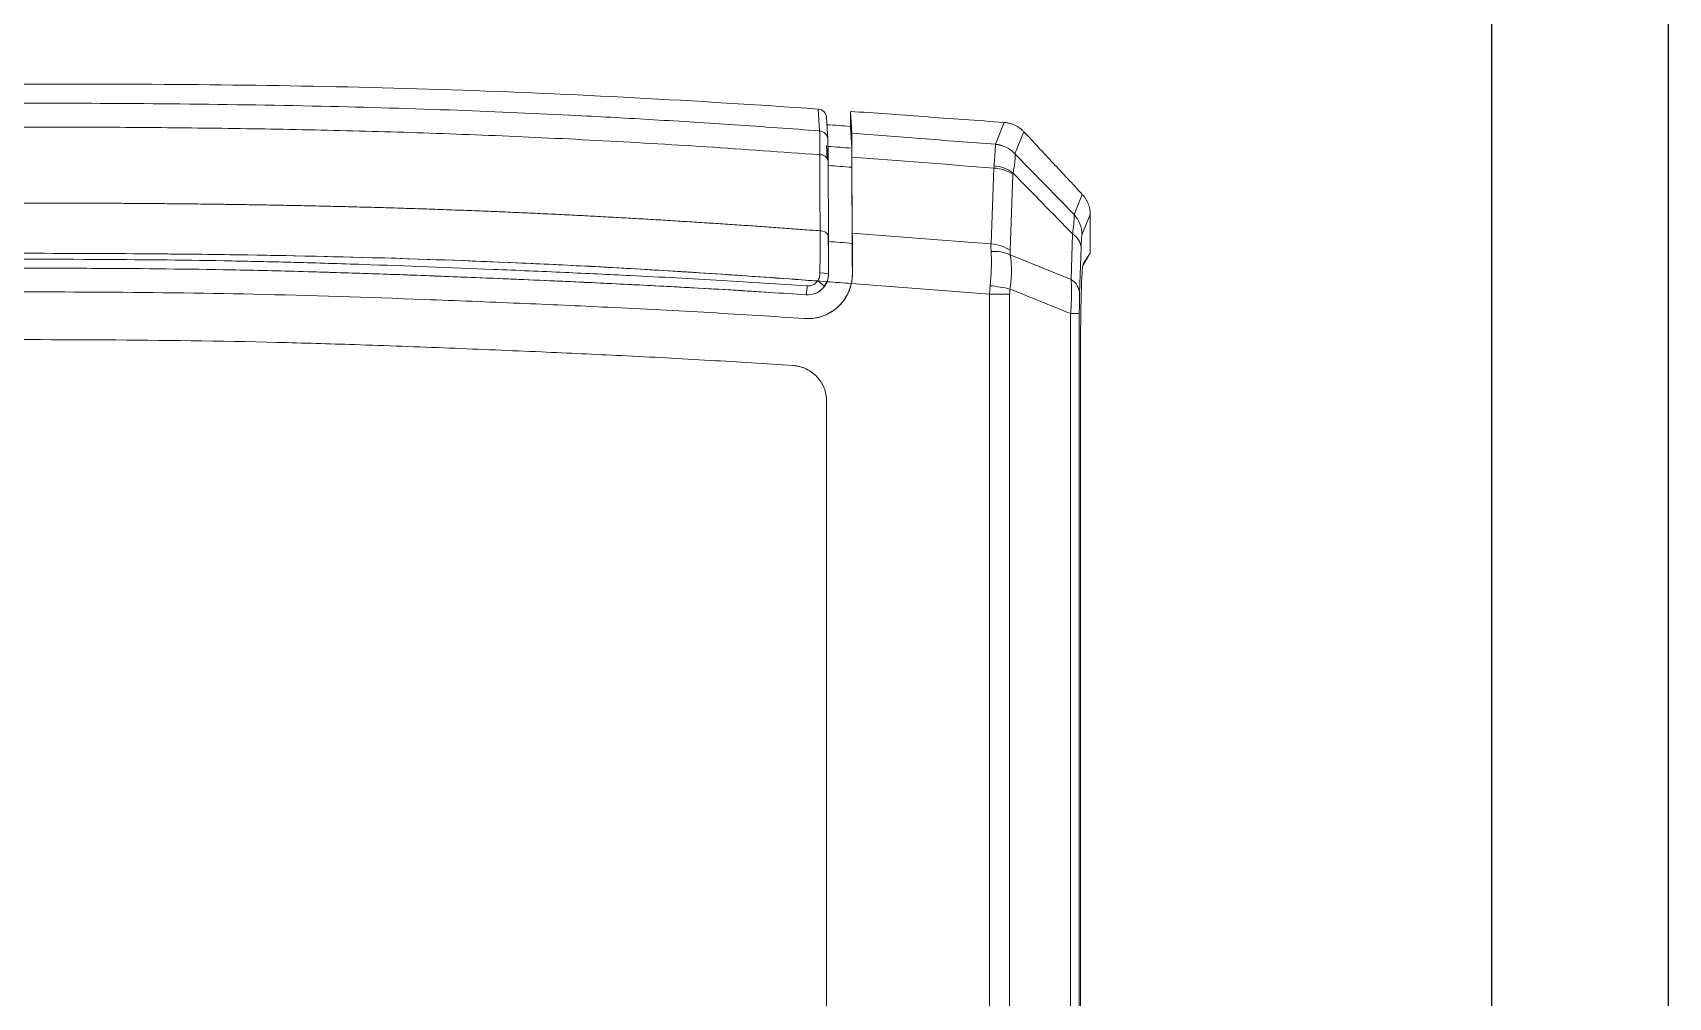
# Model space of a CAD drawing. Header units: inches. Extents: x 2021 to 3023, y 1089 to 1338.
# Drawn here: x 2699.5 to 2754.4, y 1240.5 to 1272.9 of the extents above; entities that cross this region are included whole.
import ezdxf

# ---------------------------------------------------------------- set-up
doc = ezdxf.new("R2010")
doc.units = ezdxf.units.IN

msp = doc.modelspace()

# ---------------------------------------------------------------- linework, layer by layer
for p, q in [((2754.445, 1337.69), (2754.445, 1088.511)), ((2748.512, 1331.757), (2748.512, 1094.444))]:
    msp.add_line(p, q)
at = {"color": 7, "linetype": 'Continuous', "lineweight": 15}
for p, q in [((2725.959, 1269.608), (2725.915, 1270.339)), ((2726.235, 1269.328), (2726.192, 1270.058)), ((2726.993, 1270.263), (2726.993, 1269.76)), ((2726.993, 1270.263), (2727.036, 1269.527)), ((2731.859, 1269.158), (2732.159, 1269.891)), ((2726.993, 1269.76), (2727.036, 1269.028)), ((2732.816, 1269.578), (2732.513, 1268.84)), ((2726.218, 1268.679), (2726.193, 1269.111)), ((2727.057, 1266.17), (2727.045, 1268.725)), ((2732.513, 1268.84), (2732.513, 1268.836)), ((2732.513, 1268.836), (2734.498, 1266.797)), ((2726.256, 1266.051), (2726.243, 1268.605)), ((2727.043, 1268.385), (2727.055, 1265.831)), ((2731.712, 1265.815), (2731.811, 1268.36)), ((2732.45, 1268.144), (2732.35, 1265.6)), ((2734.498, 1266.797), (2734.776, 1267.475)), ((2734.765, 1266.122), (2735.043, 1266.797)), ((2735.043, 1266.797), (2735.043, 1265.497)), ((2726.249, 1266.08), (2726.252, 1265.417)), ((2726.255, 1265.891), (2726.254, 1266.057)), ((2734.4, 1264.622), (2734.451, 1266.145)), ((2732.359, 1265.445), (2734.4, 1264.622)), ((2734.685, 1264.162), (2734.734, 1265.686)), ((2735.043, 1265.497), (2734.809, 1265.146)), ((2734.796, 1265.092), (2734.968, 1265.385)), ((2726.105, 1264.375), (2726.204, 1264.542)), ((2727.058, 1264.801), (2727.06, 1264.801)), ((2725.511, 1264.103), (2725.51, 1264.103)), ((2725.64, 1264.106), (2725.641, 1264.106)), ((2731.665, 1217.662), (2731.665, 1264.129)), ((2732.338, 1264.129), (2731.665, 1264.129)), ((2732.338, 1217.662), (2732.338, 1264.129)), ((2725.459, 1263.305), (2725.456, 1263.305)), ((2734.384, 1263.471), (2734.384, 1218.32)), ((2734.384, 1263.471), (2734.676, 1263.471)), ((2734.676, 1218.32), (2734.676, 1263.471)), ((2734.718, 1262.4), (2734.718, 1219.391)), ((2726.193, 1260.53), (2726.193, 1221.261))]:
    msp.add_line(p, q, dxfattribs=at)
at = {"color": 7, "linetype": 'Continuous', "lineweight": 15, "flags": 128}
msp.add_lwpolyline([(2725.977, 1266.251), (2725.971, 1267.529), (2725.965, 1268.806)], dxfattribs=at)
at = {"color": 7, "linetype": 'Continuous', "lineweight": 15}
for centre, radius, start, end in [((2725.937, 1269.31), 0.299, 0.0685, 85.7746), ((2725.992, 1268.551), 0.257, 12, 96.136), ((2731.778, 1268.157), 1.004, 42.876, 85.3728), ((2731.78, 1268.151), 1.004, 43.0758, 85.4802), ((2731.74, 1267.094), 1.267, 55.8997, 86.7941), ((2731.698, 1267.184), 1.258, 53.0923, 84.6561), ((2733.767, 1266.118), 0.998, 0.2021, 42.8998), ((2726.005, 1265.996), 0.257, 11.9979, 96.1269), ((2734.128, 1265.629), 0.609, 5.4051, 57.9515), ((2731.641, 1264.548), 1.268, 56.0021, 86.7974), ((2731.817, 1264.233), 1.327, 65.895, 94.3681), ((2722.96, 1264.503), 2.582, 351.0932, 357.7702), ((2723.518, 1261.143), 4.167, 51.2341, 55.2614), ((2726.04, 1264.159), 0.678, 71.2217, 95.9563), ((2730.952, 1258.038), 6.413, 77.4291, 83.4501)]:
    msp.add_arc(centre, radius, start, end, dxfattribs=at)
for points, knots in [([(2725.915, 1270.339), (2721.814, 1270.625), (2717.707, 1270.85), (2709.481, 1271.123), (2705.361, 1271.175), (2699.185, 1271.18), (2697.126, 1271.17), (2693.008, 1271.131), (2690.948, 1271.103), (2686.83, 1271.022), (2684.771, 1270.968), (2680.652, 1270.822), (2678.593, 1270.731), (2672.416, 1270.404), (2668.301, 1270.115), (2660.084, 1269.424), (2655.98, 1269.027), (2647.784, 1268.117), (2643.694, 1267.606), (2635.543, 1266.432), (2631.481, 1265.762), (2627.441, 1264.957)], [0, 0, 0, 0, 0.125, 0.125, 0.25, 0.25, 0.3125, 0.3125, 0.375, 0.375, 0.4375, 0.4375, 0.5, 0.5, 0.625, 0.625, 0.75, 0.75, 0.875, 0.875, 1, 1, 1, 1]), ([(2627.711, 1264.623), (2628.098, 1264.699), (2628.896, 1264.853), (2630.128, 1265.082), (2631.429, 1265.315), (2632.795, 1265.55), (2634.222, 1265.786), (2635.985, 1266.066), (2638.424, 1266.433), (2641.864, 1266.913), (2646.231, 1267.47), (2651.953, 1268.128), (2658.077, 1268.739), (2663.969, 1269.245), (2668.917, 1269.617), (2673.608, 1269.915), (2677.596, 1270.118), (2681.554, 1270.279), (2686.127, 1270.421), (2691.104, 1270.496), (2695.787, 1270.533), (2699.787, 1270.542), (2704.292, 1270.522), (2709.077, 1270.449), (2713.625, 1270.316), (2717.341, 1270.153), (2720.44, 1269.982), (2723.153, 1269.812), (2725.007, 1269.677), (2725.959, 1269.608)], [0, 0, 0, 0, 0.012016, 0.024776, 0.038232, 0.052335, 0.067048, 0.082345, 0.106779, 0.14226, 0.188284, 0.240974, 0.317756, 0.375683, 0.420947, 0.468692, 0.518598, 0.54232, 0.589068, 0.657624, 0.693552, 0.731312, 0.779138, 0.830435, 0.876709, 0.917385, 0.943496, 0.971005, 1, 1, 1, 1]), ([(2726.193, 1270.04), (2726.193, 1270.116), (2726.164, 1270.19), (2726.062, 1270.299), (2725.99, 1270.334), (2725.915, 1270.339)], [0, 0, 0, 0, 0.5, 0.5, 1, 1, 1, 1]), ([(2732.159, 1269.891), (2731.706, 1269.923), (2731.252, 1269.956), (2730.799, 1269.988), (2730.345, 1270.021), (2729.892, 1270.054), (2729.438, 1270.087), (2728.623, 1270.146), (2727.808, 1270.205), (2726.993, 1270.263)], [0, 0, 0, 0, 0.001369104, 0.001369104, 0.001369104, 0.002738208, 0.002738208, 0.002738208, 0.00519839, 0.00519839, 0.00519839, 0.00519839]), ([(2732.816, 1269.578), (2732.794, 1269.601), (2732.748, 1269.647), (2732.67, 1269.709), (2732.583, 1269.765), (2732.487, 1269.813), (2732.383, 1269.851), (2732.273, 1269.879), (2732.197, 1269.887), (2732.159, 1269.891)], [0, 0, 0, 0, 0.1271304, 0.2605366, 0.3997639, 0.5441872, 0.6930151, 0.8453065, 1, 1, 1, 1]), ([(2627.724, 1263.825), (2628.154, 1263.909), (2629.014, 1264.076), (2630.306, 1264.315), (2631.599, 1264.546), (2632.894, 1264.768), (2634.191, 1264.983), (2635.488, 1265.19), (2636.787, 1265.389), (2638.087, 1265.583), (2639.389, 1265.769), (2640.691, 1265.951), (2641.994, 1266.126), (2643.299, 1266.297), (2644.603, 1266.462), (2645.909, 1266.624), (2647.215, 1266.781), (2648.521, 1266.933), (2649.829, 1267.081), (2651.895, 1267.309), (2655.164, 1267.651), (2660.087, 1268.117), (2666.353, 1268.64), (2671.652, 1268.999), (2675.565, 1269.213), (2677.676, 1269.317), (2679.895, 1269.412), (2682.222, 1269.498), (2684.656, 1269.571), (2687.197, 1269.63), (2689.846, 1269.674), (2692.602, 1269.706), (2695.466, 1269.729), (2698.437, 1269.738), (2701.516, 1269.735), (2704.701, 1269.712), (2707.991, 1269.664), (2711.385, 1269.584), (2714.884, 1269.463), (2718.485, 1269.294), (2722.191, 1269.077), (2724.695, 1268.897), (2725.965, 1268.806)], [0, 0, 0, 0, 0.013355, 0.026712, 0.040071, 0.053431, 0.066792, 0.080153, 0.093517, 0.106882, 0.120248, 0.133615, 0.146982, 0.16035, 0.173716, 0.187081, 0.200446, 0.213811, 0.227176, 0.240539, 0.277134, 0.327317, 0.391095, 0.468468, 0.488805, 0.510225, 0.532727, 0.556312, 0.580979, 0.606728, 0.633559, 0.661475, 0.690475, 0.720562, 0.751741, 0.784002, 0.817331, 0.851726, 0.887184, 0.923705, 0.961307, 1, 1, 1, 1]), ([(2725.965, 1268.806), (2725.965, 1268.843), (2725.965, 1268.919), (2725.965, 1269.023), (2725.965, 1269.121), (2725.965, 1269.211), (2725.965, 1269.293), (2725.964, 1269.366), (2725.964, 1269.43), (2725.963, 1269.485), (2725.962, 1269.53), (2725.961, 1269.565), (2725.96, 1269.592), (2725.959, 1269.603), (2725.959, 1269.608)], [0, 0, 0, 0, 0.083951, 0.168335, 0.252989, 0.337746, 0.422438, 0.506899, 0.590964, 0.674472, 0.75727, 0.839214, 0.920165, 1, 1, 1, 1]), ([(2726.243, 1268.604), (2726.242, 1268.804), (2726.241, 1268.97), (2726.239, 1269.211), (2726.237, 1269.286), (2726.236, 1269.31)], [0, 0, 0, 0, 0.5, 0.5, 1, 1, 1, 1]), ([(2727.045, 1268.725), (2727.045, 1268.762), (2727.044, 1268.837), (2727.044, 1268.941), (2727.043, 1269.037), (2727.042, 1269.125), (2727.042, 1269.206), (2727.041, 1269.304), (2727.039, 1269.403), (2727.038, 1269.489), (2727.037, 1269.514), (2727.036, 1269.527)], [0, 0, 0, 0, 0.083757, 0.166933, 0.249851, 0.332835, 0.416208, 0.500288, 0.667455, 0.833162, 1, 1, 1, 1]), ([(2727.036, 1269.527), (2727.807, 1269.468), (2729.415, 1269.344), (2731.022, 1269.222), (2731.859, 1269.158)], [0, 0, 0, 0, 0.479384, 1, 1, 1, 1]), ([(2734.776, 1267.475), (2734.45, 1267.826), (2734.123, 1268.176), (2733.796, 1268.527), (2733.469, 1268.877), (2733.143, 1269.228), (2732.816, 1269.578)], [0, 0, 0, 0, 0.001440448, 0.001440448, 0.001440448, 0.002880898, 0.002880898, 0.002880898, 0.002880898]), ([(2726.241, 1268.613), (2726.241, 1268.715), (2726.239, 1268.979), (2726.237, 1269.046), (2726.236, 1269.088)], [0, 0, 0, 0, 0.383835, 1, 1, 1, 1]), ([(2727.036, 1269.028), (2727.036, 1269.022), (2727.037, 1269.011), (2727.038, 1268.982), (2727.038, 1268.942), (2727.039, 1268.891), (2727.04, 1268.817), (2727.041, 1268.71), (2727.042, 1268.562), (2727.043, 1268.444), (2727.043, 1268.385)], [0, 0, 0, 0, 0.100323, 0.19992, 0.299347, 0.399164, 0.499924, 0.666821, 0.832648, 1, 1, 1, 1]), ([(2731.815, 1268.437), (2731.818, 1268.47), (2731.823, 1268.538), (2731.83, 1268.632), (2731.837, 1268.721), (2731.843, 1268.802), (2731.848, 1268.876), (2731.853, 1268.952), (2731.858, 1269.072), (2731.859, 1269.118), (2731.859, 1269.152)], [0, 0, 0, 0, 0.086987, 0.174669, 0.262899, 0.351526, 0.440395, 0.529348, 0.658249, 1, 1, 1, 1]), ([(2732.513, 1268.836), (2732.515, 1268.826), (2732.519, 1268.805), (2732.522, 1268.761), (2732.522, 1268.708), (2732.519, 1268.645), (2732.512, 1268.572), (2732.502, 1268.49), (2732.489, 1268.398), (2732.473, 1268.299), (2732.46, 1268.226), (2732.454, 1268.19)], [0, 0, 0, 0, 0.110463, 0.221182, 0.332124, 0.44325, 0.554516, 0.665871, 0.777268, 0.888659, 1, 1, 1, 1]), ([(2627.916, 1261.303), (2628.329, 1261.384), (2629.153, 1261.545), (2630.387, 1261.774), (2631.615, 1261.995), (2632.836, 1262.207), (2634.052, 1262.409), (2635.263, 1262.604), (2636.471, 1262.792), (2637.679, 1262.974), (2638.888, 1263.15), (2640.102, 1263.321), (2641.323, 1263.488), (2642.553, 1263.652), (2643.797, 1263.813), (2645.057, 1263.971), (2646.332, 1264.127), (2647.619, 1264.281), (2648.915, 1264.431), (2650.212, 1264.576), (2651.502, 1264.718), (2652.778, 1264.853), (2654.036, 1264.983), (2655.275, 1265.108), (2656.494, 1265.227), (2657.696, 1265.341), (2658.881, 1265.45), (2660.051, 1265.555), (2661.209, 1265.657), (2662.352, 1265.754), (2663.48, 1265.847), (2664.59, 1265.936), (2665.678, 1266.021), (2666.74, 1266.101), (2667.772, 1266.177), (2668.769, 1266.247), (2669.727, 1266.313), (2670.644, 1266.373), (2671.52, 1266.429), (2672.356, 1266.481), (2673.156, 1266.528), (2673.924, 1266.572), (2674.663, 1266.613), (2675.377, 1266.651), (2676.069, 1266.686), (2676.743, 1266.72), (2677.402, 1266.751), (2678.05, 1266.781), (2678.689, 1266.809), (2679.322, 1266.836), (2679.951, 1266.862), (2680.575, 1266.886), (2681.196, 1266.909), (2681.814, 1266.931), (2682.428, 1266.952), (2683.038, 1266.971), (2683.643, 1266.989), (2684.243, 1267.006), (2684.838, 1267.022), (2685.43, 1267.037), (2686.017, 1267.051), (2686.599, 1267.064), (2687.178, 1267.076), (2687.752, 1267.087), (2688.323, 1267.097), (2688.89, 1267.106), (2689.455, 1267.115), (2690.02, 1267.123), (2690.584, 1267.13), (2691.15, 1267.138), (2691.718, 1267.144), (2692.29, 1267.15), (2692.866, 1267.156), (2693.448, 1267.161), (2694.036, 1267.166), (2694.631, 1267.17), (2695.234, 1267.174), (2695.846, 1267.177), (2696.467, 1267.18), (2697.097, 1267.182), (2697.738, 1267.184), (2698.39, 1267.185), (2699.053, 1267.185), (2699.726, 1267.185), (2700.41, 1267.184), (2701.104, 1267.182), (2701.807, 1267.179), (2702.521, 1267.175), (2703.244, 1267.17), (2703.977, 1267.164), (2704.72, 1267.157), (2705.473, 1267.148), (2706.235, 1267.138), (2707.005, 1267.126), (2707.781, 1267.112), (2708.561, 1267.097), (2709.345, 1267.08), (2710.13, 1267.061), (2710.913, 1267.041), (2711.694, 1267.018), (2712.47, 1266.994), (2713.239, 1266.968), (2713.999, 1266.94), (2714.749, 1266.911), (2715.489, 1266.88), (2716.218, 1266.848), (2716.936, 1266.814), (2717.644, 1266.779), (2718.341, 1266.743), (2719.028, 1266.706), (2719.705, 1266.668), (2720.373, 1266.63), (2721.03, 1266.59), (2721.678, 1266.55), (2722.317, 1266.509), (2722.946, 1266.467), (2723.567, 1266.425), (2724.18, 1266.382), (2724.785, 1266.339), (2725.383, 1266.295), (2725.78, 1266.266), (2725.977, 1266.251)], [0, 0, 0, 0, 0.012852, 0.025644, 0.038352, 0.050978, 0.063529, 0.076016, 0.088466, 0.1009, 0.113344, 0.125821, 0.138355, 0.150981, 0.16374, 0.17667, 0.189761, 0.202974, 0.216269, 0.229577, 0.242808, 0.255878, 0.268745, 0.281407, 0.293864, 0.306126, 0.318218, 0.330163, 0.341974, 0.35364, 0.365146, 0.376474, 0.387581, 0.398418, 0.408938, 0.4191, 0.428869, 0.43821, 0.44711, 0.455603, 0.463729, 0.471524, 0.479027, 0.486273, 0.493297, 0.500133, 0.506818, 0.513387, 0.519876, 0.526305, 0.532685, 0.539025, 0.545334, 0.55161, 0.557846, 0.564038, 0.57018, 0.576272, 0.582317, 0.588318, 0.594275, 0.600189, 0.606061, 0.611889, 0.617675, 0.623429, 0.629162, 0.634885, 0.64061, 0.646347, 0.652109, 0.657906, 0.663748, 0.669646, 0.675608, 0.681643, 0.687759, 0.693963, 0.700262, 0.70666, 0.713163, 0.719774, 0.726496, 0.733327, 0.740265, 0.747305, 0.754446, 0.761686, 0.769024, 0.776462, 0.784001, 0.791641, 0.799378, 0.807198, 0.81508, 0.823008, 0.830966, 0.838937, 0.846902, 0.854837, 0.862722, 0.870537, 0.878262, 0.885882, 0.893393, 0.900798, 0.908095, 0.915287, 0.922374, 0.929358, 0.93624, 0.943022, 0.949706, 0.956295, 0.96279, 0.969193, 0.975506, 0.981737, 0.987893, 0.993978, 1, 1, 1, 1]), ([(2735.043, 1266.797), (2735.042, 1266.829), (2735.04, 1266.893), (2735.026, 1266.987), (2735.003, 1267.08), (2734.972, 1267.169), (2734.934, 1267.254), (2734.887, 1267.334), (2734.836, 1267.408), (2734.796, 1267.453), (2734.776, 1267.475)], [0, 0, 0, 0, 0.127653, 0.255654, 0.383431, 0.510416, 0.636057, 0.759838, 0.881289, 1, 1, 1, 1]), ([(2734.451, 1266.145), (2734.455, 1266.179), (2734.464, 1266.248), (2734.475, 1266.341), (2734.484, 1266.427), (2734.491, 1266.505), (2734.498, 1266.59), (2734.503, 1266.675), (2734.504, 1266.752), (2734.5, 1266.782), (2734.498, 1266.797)], [0, 0, 0, 0, 0.1010341, 0.2013197, 0.3008654, 0.3996841, 0.4977937, 0.66308, 0.8304592, 1, 1, 1, 1]), ([(2725.977, 1266.251), (2725.977, 1266.212), (2725.977, 1266.131), (2725.977, 1266), (2725.976, 1265.859), (2725.975, 1265.709), (2725.975, 1265.55), (2725.974, 1265.382), (2725.973, 1265.206), (2725.971, 1265.023), (2725.97, 1264.897), (2725.97, 1264.834)], [0, 0, 0, 0, 0.100744, 0.204076, 0.309998, 0.418512, 0.52962, 0.643322, 0.759618, 0.878512, 1, 1, 1, 1]), ([(2727.057, 1266.17), (2727.057, 1266.129), (2727.058, 1266.045), (2727.058, 1265.907), (2727.059, 1265.755), (2727.059, 1265.588), (2727.06, 1265.409), (2727.06, 1265.216), (2727.06, 1265.013), (2727.06, 1264.872), (2727.06, 1264.801)], [0, 0, 0, 0, 0.106694, 0.219061, 0.33698, 0.460252, 0.5886, 0.721659, 0.858972, 1, 1, 1, 1]), ([(2734.765, 1266.122), (2734.759, 1266.107), (2734.753, 1266.063), (2734.743, 1265.915), (2734.738, 1265.811), (2734.734, 1265.686)], [0, 0, 0, 0, 0.5, 0.5, 1, 1, 1, 1]), ([(2628.179, 1259.662), (2632.163, 1260.448), (2636.178, 1261.091), (2642.231, 1261.931), (2644.253, 1262.19), (2648.303, 1262.68), (2650.331, 1262.909), (2656.421, 1263.552), (2660.491, 1263.925), (2668.646, 1264.569), (2672.729, 1264.837), (2678.859, 1265.134), (2680.903, 1265.216), (2684.994, 1265.343), (2687.04, 1265.388), (2691.135, 1265.452), (2693.184, 1265.473), (2697.282, 1265.496), (2699.332, 1265.5), (2705.48, 1265.476), (2709.573, 1265.413), (2715.697, 1265.189), (2717.736, 1265.092), (2721.814, 1264.857), (2723.853, 1264.719), (2725.892, 1264.568)], [0, 0, 0, 0, 0.125, 0.125, 0.1875, 0.1875, 0.25, 0.25, 0.375, 0.375, 0.5, 0.5, 0.5625, 0.5625, 0.625, 0.625, 0.6875, 0.6875, 0.75, 0.75, 0.875, 0.875, 0.9375, 0.9375, 1, 1, 1, 1]), ([(2726.204, 1264.542), (2725.638, 1264.583), (2724.532, 1264.665), (2722.912, 1264.777), (2721.028, 1264.9), (2718.872, 1265.027), (2715.616, 1265.192), (2711.476, 1265.347), (2706.809, 1265.448), (2702.299, 1265.493), (2697.483, 1265.501), (2692.261, 1265.468), (2687.258, 1265.397), (2681.971, 1265.261), (2676.103, 1265.02), (2669.023, 1264.593), (2661.568, 1264.015), (2653.874, 1263.296), (2647.099, 1262.539), (2642.337, 1261.929), (2639.515, 1261.54), (2637.53, 1261.253), (2635.538, 1260.946), (2633.507, 1260.616), (2632.173, 1260.383), (2631.515, 1260.267)], [0, 0, 0, 0, 0.0178999, 0.0349837, 0.0512504, 0.0774757, 0.1031196, 0.1540849, 0.2081986, 0.250384, 0.2963461, 0.3600592, 0.4150994, 0.4541426, 0.5268873, 0.6003984, 0.6780058, 0.7630276, 0.8446367, 0.8936295, 0.9149809, 0.9348478, 0.957119, 0.9788356, 1, 1, 1, 1]), ([(2726.254, 1264.802), (2726.254, 1264.837), (2726.254, 1264.908), (2726.254, 1265.009), (2726.253, 1265.104), (2726.253, 1265.193), (2726.253, 1265.275), (2726.252, 1265.349), (2726.252, 1265.395), (2726.252, 1265.417)], [0, 0, 0, 0, 0.1571193, 0.3102292, 0.4587953, 0.6023703, 0.7405966, 0.8732029, 1, 1, 1, 1]), ([(2726.257, 1264.801), (2726.257, 1264.842), (2726.257, 1264.922), (2726.257, 1265.041), (2726.257, 1265.158), (2726.257, 1265.272), (2726.257, 1265.41), (2726.256, 1265.566), (2726.256, 1265.737), (2726.255, 1265.84), (2726.255, 1265.891)], [0, 0, 0, 0, 0.100044, 0.199614, 0.299081, 0.398815, 0.499186, 0.666032, 0.832385, 1, 1, 1, 1]), ([(2727.055, 1265.831), (2727.055, 1265.795), (2727.056, 1265.722), (2727.056, 1265.604), (2727.056, 1265.481), (2727.057, 1265.31), (2727.057, 1265.085), (2727.058, 1264.896), (2727.058, 1264.801)], [0, 0, 0, 0, 0.1258808, 0.2509493, 0.3758705, 0.5013115, 0.7506305, 1, 1, 1, 1]), ([(2731.683, 1264.409), (2731.688, 1264.46), (2731.698, 1264.562), (2731.709, 1264.714), (2731.717, 1264.864), (2731.723, 1265.011), (2731.725, 1265.155), (2731.725, 1265.294), (2731.722, 1265.429), (2731.718, 1265.514), (2731.715, 1265.556)], [0, 0, 0, 0, 0.124963, 0.250367, 0.375998, 0.501637, 0.627067, 0.752074, 0.876451, 1, 1, 1, 1]), ([(2731.715, 1265.556), (2731.713, 1265.601), (2731.709, 1265.691), (2731.711, 1265.774), (2731.712, 1265.815)], [0, 0, 0, 0, 0.501227, 1, 1, 1, 1]), ([(2732.359, 1265.445), (2732.365, 1265.401), (2732.378, 1265.313), (2732.39, 1265.175), (2732.397, 1265.033), (2732.398, 1264.889), (2732.394, 1264.742), (2732.384, 1264.594), (2732.369, 1264.445), (2732.355, 1264.346), (2732.348, 1264.297)], [0, 0, 0, 0, 0.126351, 0.252761, 0.379001, 0.504848, 0.630078, 0.75448, 0.87785, 1, 1, 1, 1]), ([(2732.35, 1265.6), (2732.35, 1265.575), (2732.349, 1265.525), (2732.355, 1265.472), (2732.359, 1265.445)], [0, 0, 0, 0, 0.498278, 1, 1, 1, 1]), ([(2628.179, 1259.323), (2629.233, 1259.51), (2631.472, 1259.91), (2635.309, 1260.508), (2640.231, 1261.194), (2645.43, 1261.888), (2650.39, 1262.506), (2654.666, 1263), (2658.927, 1263.442), (2664.728, 1263.967), (2670.588, 1264.39), (2676.428, 1264.735), (2680.79, 1264.95), (2685.083, 1265.11), (2689.134, 1265.212), (2693.022, 1265.27), (2697.188, 1265.299), (2701.614, 1265.299), (2705.484, 1265.26), (2708.398, 1265.192), (2711.326, 1265.102), (2714.347, 1264.985), (2717.342, 1264.858), (2719.896, 1264.737), (2722.609, 1264.593), (2724.585, 1264.464), (2725.54, 1264.402)], [0, 0, 0, 0, 0.032937, 0.070003, 0.119559, 0.185919, 0.23138, 0.273281, 0.318223, 0.363019, 0.452139, 0.49855, 0.542471, 0.586078, 0.6303, 0.66671, 0.705292, 0.757991, 0.802395, 0.823967, 0.847355, 0.892222, 0.916684, 0.939272, 0.970649, 1, 1, 1, 1]), ([(2725.511, 1264.103), (2725.107, 1264.13), (2724.199, 1264.19), (2722.688, 1264.283), (2720.878, 1264.384), (2719.206, 1264.469), (2717.211, 1264.563), (2714.77, 1264.667), (2711.719, 1264.786), (2708.795, 1264.883), (2705.555, 1264.959), (2702.448, 1264.991), (2699.285, 1264.998), (2695.003, 1264.991), (2688.842, 1264.927), (2681.57, 1264.698), (2674.939, 1264.356), (2669.109, 1263.984), (2663.406, 1263.55), (2657.739, 1263.028), (2652.017, 1262.401), (2646, 1261.658), (2641.197, 1261.016), (2637.47, 1260.503), (2634.491, 1260.075), (2631.352, 1259.58), (2629.116, 1259.18), (2628.259, 1259.027)], [0, 0, 0, 0, 0.012436, 0.027934, 0.04649, 0.068099, 0.079325, 0.10781, 0.143103, 0.173052, 0.197645, 0.242574, 0.268428, 0.294728, 0.373974, 0.457522, 0.518029, 0.577845, 0.636961, 0.6938, 0.752821, 0.814046, 0.880433, 0.902077, 0.929999, 0.973181, 1, 1, 1, 1]), ([(2725.51, 1264.103), (2724.697, 1264.156), (2722.998, 1264.267), (2720.337, 1264.412), (2717.456, 1264.553), (2714.645, 1264.673), (2712.095, 1264.772), (2710.22, 1264.837), (2709.162, 1264.867), (2708.802, 1264.877)], [0, 0, 0, 0, 0.146162, 0.3054642, 0.4779058, 0.6634802, 0.810173, 0.9354927, 1, 1, 1, 1]), ([(2734.718, 1262.4), (2734.718, 1262.71), (2734.722, 1263.389), (2734.742, 1264.343), (2734.774, 1264.984), (2734.798, 1265.13), (2734.809, 1265.146)], [0, 0, 0, 0, 0.2499996, 0.4999996, 0.7499996, 0.9999996, 0.9999996, 0.9999996, 0.9999996]), ([(2725.456, 1263.305), (2725.492, 1263.303), (2725.563, 1263.3), (2725.669, 1263.304), (2725.774, 1263.316), (2725.879, 1263.335), (2726.035, 1263.375), (2726.235, 1263.454), (2726.464, 1263.596), (2726.663, 1263.775), (2726.826, 1263.988), (2726.954, 1264.224), (2727, 1264.396), (2727.023, 1264.482)], [0, 0, 0, 0, 0.050183, 0.099936, 0.149513, 0.199171, 0.249166, 0.375548, 0.500641, 0.625209, 0.750845, 0.875295, 1, 1, 1, 1]), ([(2727.026, 1264.483), (2727.018, 1264.448), (2727.002, 1264.379), (2726.968, 1264.279), (2726.928, 1264.181), (2726.881, 1264.086), (2726.8, 1263.949), (2726.67, 1263.779), (2726.471, 1263.599), (2726.243, 1263.456), (2725.992, 1263.357), (2725.727, 1263.3), (2725.548, 1263.303), (2725.459, 1263.305)], [0, 0, 0, 0, 0.049891, 0.099394, 0.148758, 0.198237, 0.24808, 0.372516, 0.496668, 0.622401, 0.749169, 0.874429, 1, 1, 1, 1]), ([(2726.127, 1264.392), (2726.055, 1264.292), (2725.953, 1264.211), (2725.733, 1264.112), (2725.615, 1264.096), (2725.511, 1264.103)], [0, 0, 0, 0, 0.5, 0.5, 1, 1, 1, 1]), ([(2725.892, 1264.568), (2725.853, 1264.513), (2725.799, 1264.468), (2725.677, 1264.41), (2725.608, 1264.398), (2725.54, 1264.402)], [0, 0, 0, 0, 0.5, 0.5, 1, 1, 1, 1]), ([(2725.892, 1264.568), (2725.904, 1264.588), (2725.928, 1264.628), (2725.951, 1264.694), (2725.967, 1264.763), (2725.969, 1264.81), (2725.97, 1264.834)], [0, 0, 0, 0, 0.248948, 0.495228, 0.743933, 1, 1, 1, 1]), ([(2726.208, 1264.543), (2726.199, 1264.521), (2726.179, 1264.476), (2726.142, 1264.414), (2726.091, 1264.345), (2726.024, 1264.274), (2725.964, 1264.232), (2725.934, 1264.211)], [0, 0, 0, 0, 0.166022, 0.33129, 0.497601, 0.748847, 1, 1, 1, 1]), ([(2726.259, 1264.801), (2726.258, 1264.773), (2726.256, 1264.716), (2726.239, 1264.63), (2726.213, 1264.546), (2726.176, 1264.466), (2726.143, 1264.417), (2726.127, 1264.392)], [0, 0, 0, 0, 0.195066, 0.394235, 0.595932, 0.798443, 1, 1, 1, 1]), ([(2726.257, 1264.801), (2726.257, 1264.779), (2726.256, 1264.735), (2726.246, 1264.67), (2726.231, 1264.605), (2726.216, 1264.564), (2726.208, 1264.543)], [0, 0, 0, 0, 0.251724, 0.500889, 0.749603, 1, 1, 1, 1]), ([(2727.023, 1264.482), (2727.03, 1264.517), (2727.044, 1264.587), (2727.055, 1264.694), (2727.057, 1264.766), (2727.058, 1264.801)], [0, 0, 0, 0, 0.332219, 0.665161, 1, 1, 1, 1]), ([(2727.06, 1264.801), (2727.06, 1264.765), (2727.058, 1264.694), (2727.047, 1264.588), (2727.033, 1264.518), (2727.026, 1264.483)], [0, 0, 0, 0, 0.3344029, 0.6672869, 1, 1, 1, 1]), ([(2731.665, 1264.129), (2731.667, 1264.176), (2731.671, 1264.269), (2731.679, 1264.362), (2731.683, 1264.409)], [0, 0, 0, 0, 0.500223, 1, 1, 1, 1]), ([(2734.4, 1264.622), (2734.403, 1264.582), (2734.408, 1264.502), (2734.412, 1264.376), (2734.413, 1264.245), (2734.413, 1264.11), (2734.41, 1263.939), (2734.402, 1263.726), (2734.39, 1263.557), (2734.384, 1263.471)], [0, 0, 0, 0, 0.118945, 0.237877, 0.356511, 0.474718, 0.592367, 0.792716, 1, 1, 1, 1]), ([(2734.4, 1264.622), (2734.486, 1264.561), (2734.558, 1264.488), (2734.656, 1264.329), (2734.682, 1264.244), (2734.685, 1264.162)], [0, 0, 0, 0, 0.5, 0.5, 1, 1, 1, 1]), ([(2725.459, 1263.305), (2724.939, 1263.339), (2723.88, 1263.409), (2722.26, 1263.506), (2720.581, 1263.598), (2718.449, 1263.705), (2715.816, 1263.824), (2711.848, 1263.982), (2707.079, 1264.139), (2701.688, 1264.206), (2696.638, 1264.195), (2690.523, 1264.148), (2683.567, 1263.983), (2675.954, 1263.618), (2669.263, 1263.195), (2663.259, 1262.734), (2658.044, 1262.251), (2653.202, 1261.727), (2647.811, 1261.083), (2642.661, 1260.407), (2638.134, 1259.789), (2634.906, 1259.327), (2632.422, 1258.94), (2630.278, 1258.574), (2629.209, 1258.384), (2628.605, 1258.276)], [0, 0, 0, 0, 0.016062, 0.032731, 0.050009, 0.067896, 0.098544, 0.131284, 0.190324, 0.245627, 0.297455, 0.345951, 0.434075, 0.511875, 0.580921, 0.640855, 0.697683, 0.742633, 0.791298, 0.865486, 0.903245, 0.932674, 0.966404, 0.981037, 1, 1, 1, 1]), ([(2732.348, 1264.297), (2732.345, 1264.269), (2732.339, 1264.213), (2732.338, 1264.157), (2732.338, 1264.129)], [0, 0, 0, 0, 0.499778, 1, 1, 1, 1]), ([(2734.685, 1264.162), (2734.682, 1264.068), (2734.68, 1263.959), (2734.677, 1263.725), (2734.676, 1263.598), (2734.676, 1263.471)], [0, 0, 0, 0, 0.5, 0.5, 1, 1, 1, 1]), ([(2633.908, 1257.55), (2634.314, 1257.612), (2635.175, 1257.744), (2636.542, 1257.944), (2638.059, 1258.16), (2640.118, 1258.446), (2642.641, 1258.788), (2646.664, 1259.318), (2651.518, 1259.924), (2659.051, 1260.767), (2666.312, 1261.388), (2673.519, 1261.865), (2678.923, 1262.165), (2684.526, 1262.399), (2690.314, 1262.541), (2696.171, 1262.599), (2701.98, 1262.601), (2706.697, 1262.542), (2710.546, 1262.426), (2713.502, 1262.316), (2716.488, 1262.193), (2719.405, 1262.058), (2722.223, 1261.91), (2724.143, 1261.787), (2725.073, 1261.727)], [0, 0, 0, 0, 0.013503, 0.028658, 0.045467, 0.063929, 0.09705, 0.129179, 0.197376, 0.257808, 0.378161, 0.436478, 0.494698, 0.555586, 0.620269, 0.684414, 0.747517, 0.810567, 0.838986, 0.873742, 0.907517, 0.936931, 0.969461, 1, 1, 1, 1]), ([(2725.073, 1261.727), (2725.111, 1261.723), (2725.185, 1261.716), (2725.295, 1261.693), (2725.403, 1261.659), (2725.542, 1261.601), (2725.705, 1261.505), (2725.874, 1261.354), (2726.013, 1261.175), (2726.115, 1260.973), (2726.181, 1260.755), (2726.189, 1260.605), (2726.193, 1260.53)], [0, 0, 0, 0, 0.06276, 0.124984, 0.187228, 0.25005, 0.375087, 0.500216, 0.62527, 0.750384, 0.875171, 1, 1, 1, 1])]:
    msp.add_open_spline(points, degree=3, knots=knots, dxfattribs=at)
for points in [[(2726.993, 1269.76), (2726.725, 1269.779), (2726.458, 1269.797), (2726.193, 1269.816)], [(2726.236, 1269.088), (2726.501, 1269.068), (2726.768, 1269.048), (2727.036, 1269.027)], [(2727.045, 1268.725), (2728.634, 1268.604), (2730.222, 1268.479), (2731.811, 1268.36)], [(2731.859, 1269.152), (2731.859, 1269.154), (2731.859, 1269.156), (2731.859, 1269.158)], [(2726.243, 1268.446), (2726.509, 1268.426), (2726.776, 1268.406), (2727.043, 1268.386)], [(2731.811, 1268.36), (2731.812, 1268.386), (2731.814, 1268.411), (2731.815, 1268.437)], [(2732.454, 1268.19), (2732.452, 1268.175), (2732.451, 1268.16), (2732.45, 1268.144)], [(2734.451, 1266.145), (2733.785, 1266.826), (2733.119, 1267.508), (2732.454, 1268.19)], [(2726.259, 1264.801), (2726.258, 1265.263), (2726.257, 1265.707), (2726.256, 1266.05)], [(2727.057, 1266.17), (2728.562, 1266.056), (2730.1, 1265.936), (2731.712, 1265.815)], [(2726.255, 1265.891), (2726.521, 1265.871), (2726.787, 1265.851), (2727.055, 1265.831)], [(2727.023, 1264.482), (2726.752, 1264.502), (2726.48, 1264.523), (2726.208, 1264.543)], [(2731.665, 1264.129), (2730.119, 1264.247), (2728.573, 1264.365), (2727.026, 1264.483)], [(2734.384, 1263.471), (2733.705, 1263.747), (2733.027, 1264.022), (2732.348, 1264.297)]]:
    msp.add_open_spline(points, degree=3, dxfattribs=at)

doc.saveas('drawing.dxf')
